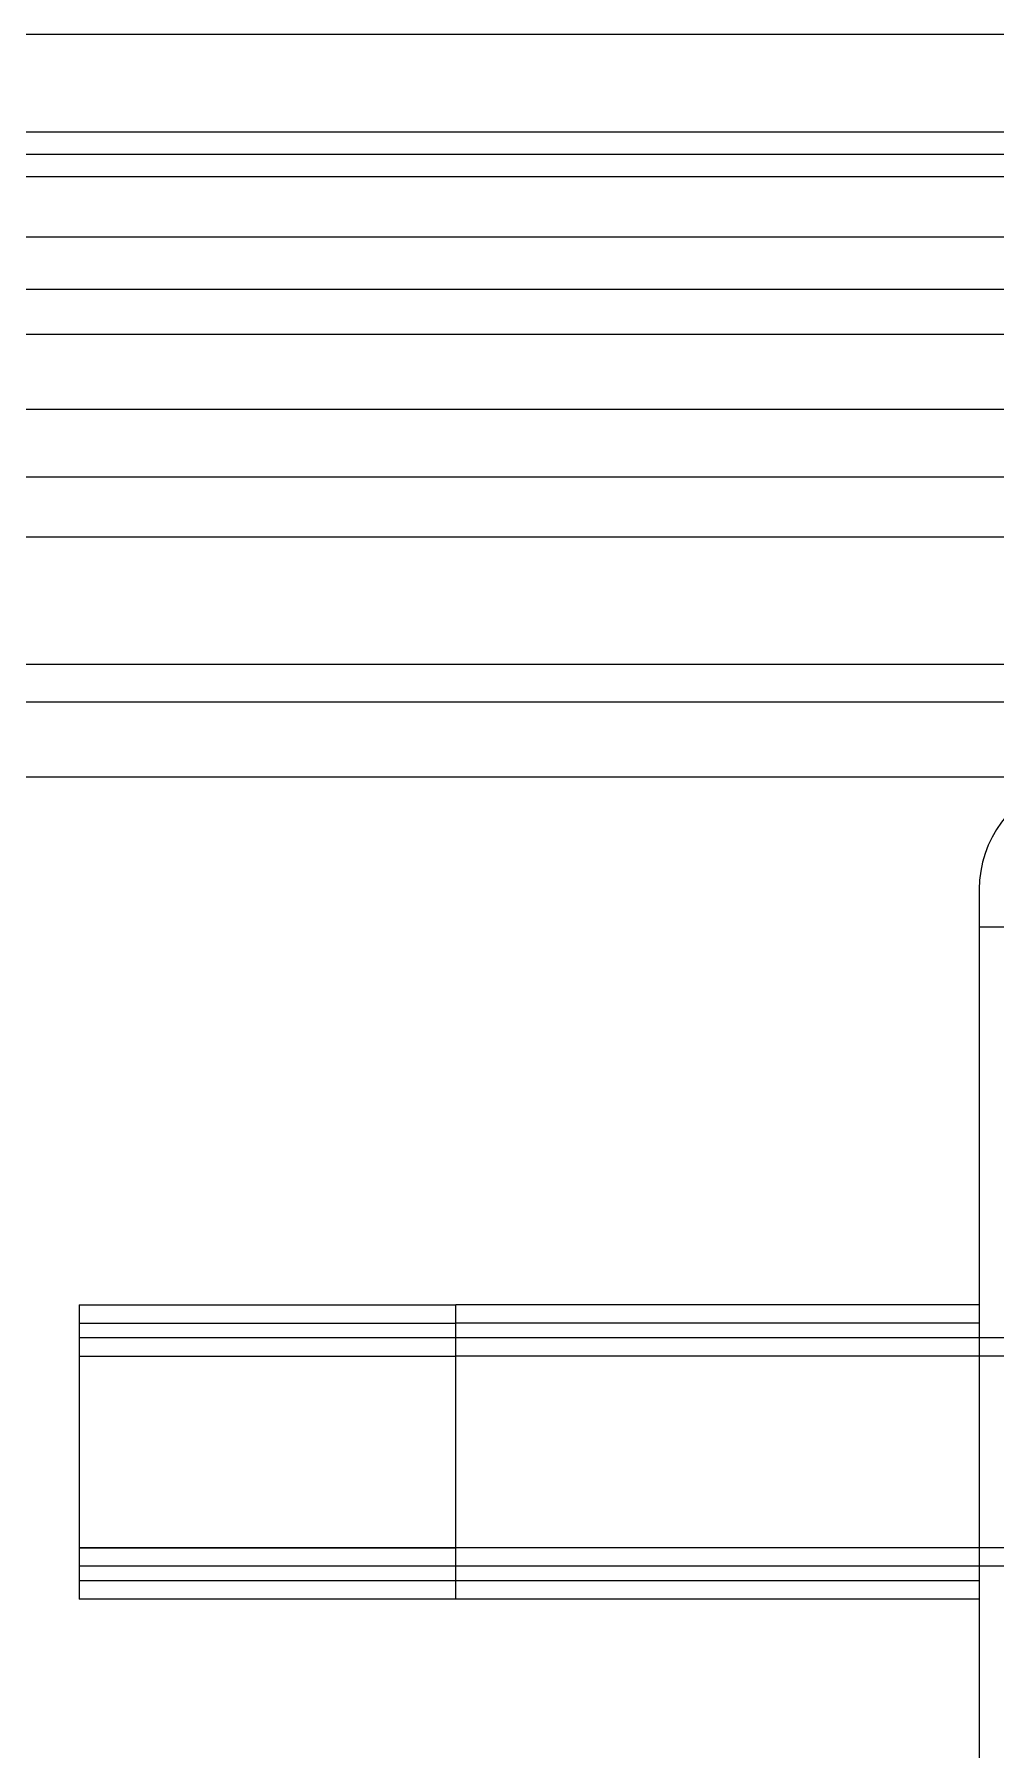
# Model space of a CAD drawing. Header units: inches. Extents: x 0 to 11.7, y 0 to 8.3.
# Drawn here: x 3.862 to 4.1144, y 3.6039 to 4.0541 of the extents above; entities that cross this region are included whole.
import ezdxf

# ---------------------------------------------------------------- set-up
doc = ezdxf.new("R2010")
doc.units = ezdxf.units.IN
doc.header["$LTSCALE"] = 0.6431102362
doc.header["$MEASUREMENT"] = 0
doc.layers.get('0').update_dxf_attribs({"linetype": 'CONTINUOUS'})

msp = doc.modelspace()

# ---------------------------------------------------------------- linework, layer by layer
at = {"color": 7, "linetype": 'CONTINUOUS'}
for p, q in [((1.212408928, 4.0541223957), (4.3620152272, 4.0541223957)), ((1.212408928, 4.0285318445), (4.3620152272, 4.0285318445)), ((1.212408928, 4.0226263327), (4.3620152272, 4.0226263327)), ((4.3620152272, 4.0167208209), (1.212408928, 4.0167208209)), ((1.212408928, 4.0009727894), (4.3620152272, 4.0009727894)), ((1.212408928, 3.9871932618), (4.3620152272, 3.9871932618)), ((1.212408928, 3.9753822382), (4.3620152272, 3.9753822382)), ((1.212408928, 3.9556971989), (4.3620152272, 3.9556971989)), ((1.212408928, 3.9379806634), (4.3620152272, 3.9379806634)), ((1.212408928, 3.9222326319), (4.3620152272, 3.9222326319)), ((1.212408928, 3.888768065), (4.3620152272, 3.888768065)), ((1.212408928, 3.8789255453), (4.3620152272, 3.8789255453)), ((1.212408928, 3.8592405059), (4.36607435, 3.8592405059)), ((4.1100467233, 3.8297129469), (4.1100467233, 3.2982168839)), ((4.1100467233, 3.8198704272), (4.7202829438, 3.8198704272)), ((3.8738262508, 3.7206551344), (3.9726674546, 3.7206560996)), ((3.8738262508, 3.7206551344), (3.8738262508, 3.643445294)), ((4.1100467233, 3.7206644474), (3.9726674546, 3.7206644474)), ((3.9726674546, 3.6434373641), (3.9726674546, 3.7206644474)), ((3.8738262508, 3.7158099419), (3.9726674546, 3.7158099419)), ((4.1100467233, 3.715878309), (3.9726674546, 3.715878309)), ((3.9726674546, 3.7119956007), (3.8738262508, 3.7119956007)), ((4.2675270382, 3.7120012581), (3.9726674546, 3.7120012581)), ((3.9726674546, 3.707135759), (3.8738262508, 3.707135759)), ((4.2675270382, 3.7072186637), (3.9726674546, 3.7072186637)), ((3.8738262508, 3.6568888052), (3.9726674546, 3.6568888052)), ((4.2675270382, 3.6568831478), (3.8738262508, 3.6568831478)), ((3.8738262508, 3.6521194769), (3.9726674546, 3.6521194769)), ((4.2675270382, 3.6521005534), (3.9726674546, 3.6521005534)), ((3.9726674546, 3.6482300783), (3.8738262508, 3.6482292715)), ((4.1100467233, 3.6482235025), (3.8738262508, 3.6482235025)), ((3.9726674546, 3.643445294), (3.8738262508, 3.643445294)), ((4.1100467233, 3.6434373641), (3.9726674546, 3.6434373641))]:
    msp.add_line(p, q, dxfattribs=at)
msp.add_arc((4.1395742823, 3.8297129469), 0.0295275591, 106.6843416518, 180, dxfattribs=at)

doc.saveas('drawing.dxf')
